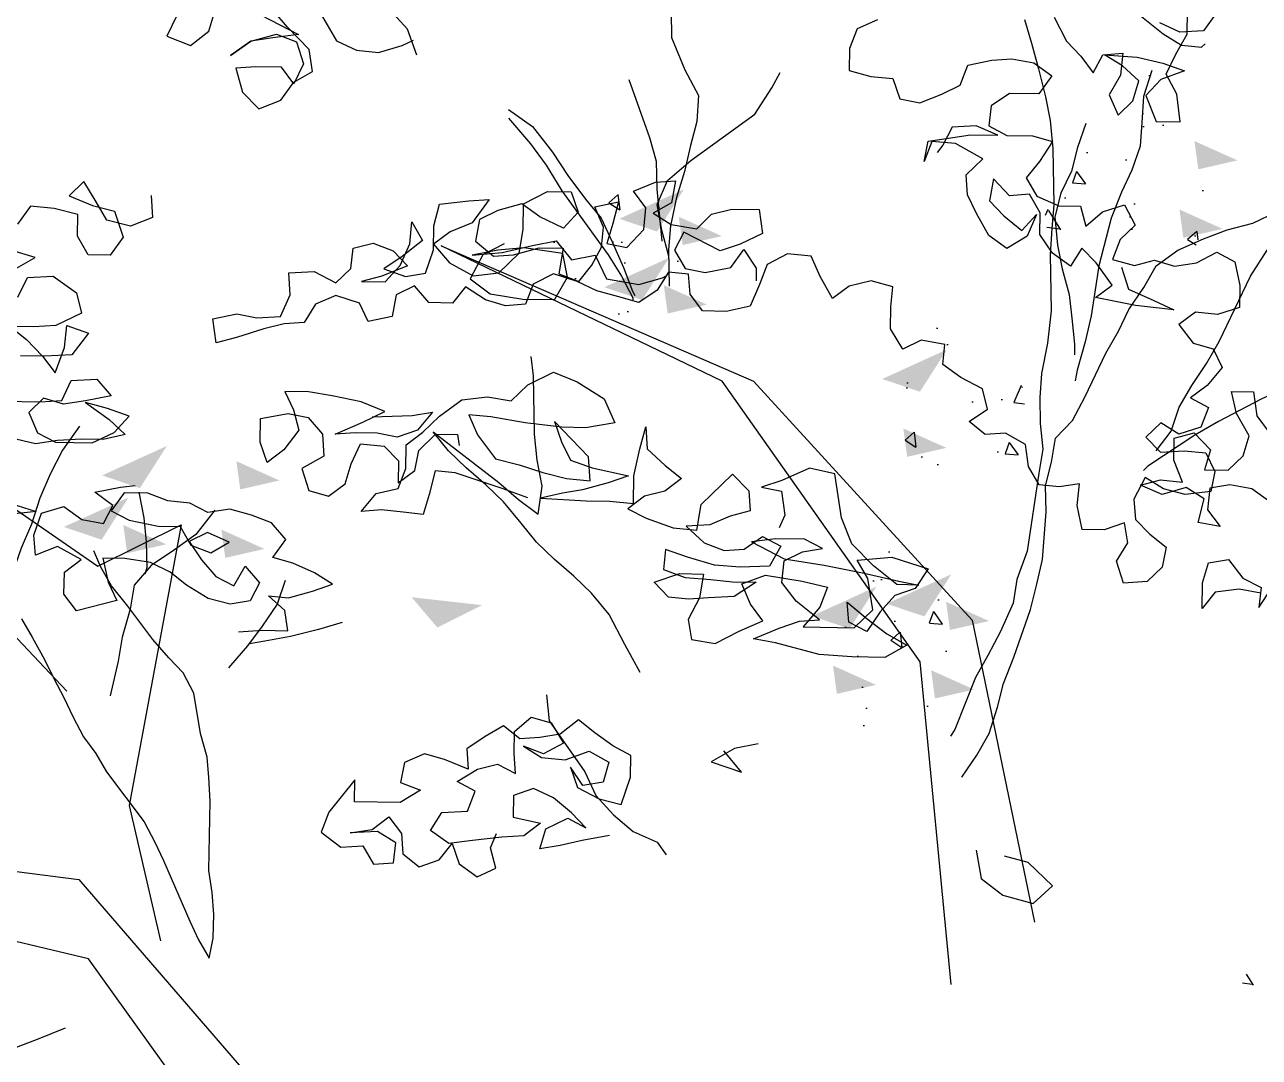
# Model space of a CAD drawing. Header units: metres. Extents: x 37 to 217, y 53 to 242.
# Drawn here: x 85.501 to 86.489, y 57.175 to 58.002 of the extents above; entities that cross this region are included whole.
import ezdxf

# ---------------------------------------------------------------- set-up
doc = ezdxf.new("R2010")
doc.units = ezdxf.units.M
doc.layers.add('DGPRO_Arboles existentes', color=7, linetype='Continuous')

# ---------------------------------------------------------------- blocks, each defined once
blk = doc.blocks.new('Senna corymbosa VISTA 250 gris')
h = blk.add_hatch()
h.set_pattern_fill('AR-CONC', color=252, scale=0.016296, angle=-104.21097)
h.set_pattern_definition([(305.78903, (1480.53075, 902.96817), (-0.038607031, -0.110795984), [0.012221841, -0.134440254]), (250.78903, (1480.53075, 902.96817), (0.124375373, -0.008172759), [0.009777473, -0.107552204]), (356.240475, (1480.52753, 902.95894), (0.085768341, -0.118968742), [0.010386967, -0.114256635]), (301.97323, (1480.56234, 902.96017), (-0.068842273, -0.161971692), [0.01833276, -0.20166038]), (352.424666, (1480.5566, 902.94667), (0.116491425, -0.186619215), [0.01558046, -0.17138505]), (246.973194, (1480.56234, 902.96017), (0.116491425, -0.186619214), [0.01466621, -0.161328306]), (276.78903, (1480.55045, 902.94637), (-0.08748143, -0.078187291), [0.012221841, -0.134440254]), (221.78903, (1480.55045, 902.94637), (0.10481892, -0.067446433), [0.009777473, -0.107552204]), (327.240475, (1480.54316, 902.93986), (0.017337491, -0.145633723), [0.010386967, -0.114256635]), (293.28903, (1480.53075, 902.96817), (0.0521011552, -0.0152383306), [0, -0.1062485405, 0, -0.1091817824, 0, -0.107959598]), (263.28903, (1480.53075, 902.96817), (0.051781553, -0.057335834), [0, -0.062249912, 0, -0.103804172, 0, -0.041146866]), (223.28903, (1480.53967, 903.0034), (-0.0249185945, -0.083426213), [0, -0.040739471, 0, -0.12710715, 0, -0.16866141]), (213.28903, (1480.54367, 903.019195), (-0.007516679, -0.096131266), [0, -0.052961312, 0, -0.084412184, 0, -0.119774045])])
edge = h.paths.add_edge_path()
edge.add_spline(control_points=[(2187.66833, 1072.17152), (2187.6617, 1072.18749), (2187.7001, 1072.23578), (2187.7423, 1072.32467), (2187.78491, 1072.2487), (2187.79956, 1072.19944), (2187.7819, 1072.11509), (2187.71887, 1072.143), (2187.67438, 1072.15695), (2187.66833, 1072.17152)], knot_values=[0, 0, 0, 0, 0.08768, 0.181827, 0.244547, 0.317629, 0.40391, 0.455698, 0.535727, 0.535727, 0.535727, 0.535727], degree=3, periodic=0)
h = blk.add_hatch()
h.set_pattern_fill('AR-CONC', color=252, scale=0.016296, angle=-104.21097)
h.set_pattern_definition([(305.78903, (1481.3432, 902.84889), (-0.038607031, -0.110795984), [0.012221841, -0.134440254]), (250.78903, (1481.3432, 902.84889), (0.124375373, -0.008172759), [0.009777473, -0.107552204]), (356.240475, (1481.33998, 902.83966), (0.085768341, -0.118968742), [0.010386967, -0.114256635]), (301.97323, (1481.3748, 902.84089), (-0.068842273, -0.161971692), [0.01833276, -0.20166038]), (352.424666, (1481.36906, 902.8274), (0.116491425, -0.186619215), [0.01558046, -0.17138505]), (246.973194, (1481.3748, 902.8409), (0.116491425, -0.186619214), [0.01466621, -0.161328306]), (276.78903, (1481.3629, 902.8271), (-0.08748143, -0.078187291), [0.012221841, -0.134440254]), (221.78903, (1481.3629, 902.8271), (0.10481892, -0.067446433), [0.009777473, -0.107552204]), (327.240475, (1481.35561, 902.82058), (0.017337491, -0.145633723), [0.010386967, -0.114256635]), (293.28903, (1481.3432, 902.848893), (0.0521011552, -0.0152383306), [0, -0.1062485405, 0, -0.1091817824, 0, -0.107959598]), (263.28903, (1481.3432, 902.848893), (0.051781553, -0.057335834), [0, -0.062249912, 0, -0.103804172, 0, -0.041146866]), (223.28903, (1481.352123, 902.88412), (-0.0249185945, -0.083426213), [0, -0.040739471, 0, -0.12710715, 0, -0.16866141]), (213.28903, (1481.35612, 902.89992), (-0.007516679, -0.096131266), [0, -0.052961312, 0, -0.084412184, 0, -0.119774045])])
edge = h.paths.add_edge_path()
edge.add_spline(control_points=[(2187.2554, 1072.1109), (2187.24877, 1072.12687), (2187.28718, 1072.17515), (2187.32938, 1072.26405), (2187.37198, 1072.18808), (2187.38663, 1072.13882), (2187.36897, 1072.05446), (2187.30594, 1072.08237), (2187.26146, 1072.09633), (2187.2554, 1072.1109)], knot_values=[0, 0, 0, 0, 0.08768, 0.181827, 0.244547, 0.317629, 0.40391, 0.455698, 0.535727, 0.535727, 0.535727, 0.535727], degree=3, periodic=0)
h = blk.add_hatch(color=252)
h.dxf.hatch_style = 1
h.paths.add_polyline_path([(2187.78666, 1072.24032), (2187.82111, 1072.22485), (2187.78975, 1072.21769)])
h = blk.add_hatch(color=252)
h.dxf.hatch_style = 1
h.paths.add_polyline_path([(2187.32613, 1072.17812), (2187.37791, 1072.20166), (2187.35638, 1072.1679)])
h = blk.add_hatch(color=252)
h.dxf.hatch_style = 1
h.paths.add_polyline_path([(2187.37373, 1072.1797), (2187.40818, 1072.16423), (2187.37682, 1072.15707)])
h = blk.add_hatch(color=252)
h.dxf.hatch_style = 1
h.paths.add_polyline_path([(2187.77467, 1072.18551), (2187.80912, 1072.17004), (2187.77776, 1072.16288)])
h = blk.add_hatch(color=252)
h.dxf.hatch_style = 1
h.paths.add_polyline_path([(2187.31414, 1072.12331), (2187.36592, 1072.14685), (2187.34439, 1072.11309)])
h = blk.add_hatch()
h.set_pattern_fill('AR-CONC', color=252, scale=0.016296, angle=-104.21097)
h.set_pattern_definition([(305.78903, (1480.81121, 902.61586), (-0.038607031, -0.110795984), [0.012221841, -0.134440254]), (250.78903, (1480.81121, 902.61586), (0.124375373, -0.008172759), [0.009777473, -0.107552204]), (356.240475, (1480.80799, 902.60663), (0.085768341, -0.118968742), [0.010386967, -0.114256635]), (301.97323, (1480.8428, 902.60786), (-0.068842273, -0.161971692), [0.01833276, -0.20166038]), (352.424666, (1480.83707, 902.59436), (0.116491425, -0.186619215), [0.01558046, -0.17138505]), (246.973194, (1480.8428, 902.60786), (0.116491425, -0.186619214), [0.01466621, -0.161328306]), (276.78903, (1480.8309, 902.59406), (-0.08748143, -0.078187291), [0.012221841, -0.134440254]), (221.78903, (1480.8309, 902.59406), (0.10481892, -0.067446433), [0.009777473, -0.107552204]), (327.240475, (1480.82361, 902.58754), (0.017337491, -0.145633723), [0.010386967, -0.114256635]), (293.28903, (1480.81121, 902.61586), (0.0521011552, -0.0152383306), [0, -0.1062485405, 0, -0.1091817824, 0, -0.107959598]), (263.28903, (1480.81121, 902.61586), (0.051781553, -0.057335834), [0, -0.062249912, 0, -0.103804172, 0, -0.041146866]), (223.28903, (1480.82013, 902.651086), (-0.0249185945, -0.083426213), [0, -0.040739471, 0, -0.12710715, 0, -0.16866141]), (213.28903, (1480.82413, 902.66688), (-0.007516679, -0.096131266), [0, -0.052961312, 0, -0.084412184, 0, -0.119774045])])
edge = h.paths.add_edge_path()
edge.add_spline(control_points=[(2187.52579, 1071.99246), (2187.51915, 1072.00843), (2187.55756, 1072.05671), (2187.59976, 1072.14561), (2187.64236, 1072.06964), (2187.65702, 1072.02038), (2187.63936, 1071.93602), (2187.57633, 1071.96393), (2187.53184, 1071.97789), (2187.52579, 1071.99246)], knot_values=[0, 0, 0, 0, 0.08768, 0.181827, 0.244547, 0.317629, 0.40391, 0.455698, 0.535727, 0.535727, 0.535727, 0.535727], degree=3, periodic=0)
h = blk.add_hatch(color=252)
h.dxf.hatch_style = 1
h.paths.add_polyline_path([(2187.36174, 1072.12489), (2187.39619, 1072.10942), (2187.36483, 1072.10226)])
h = blk.add_hatch(color=252)
h.dxf.hatch_style = 1
h.paths.add_polyline_path([(2187.53661, 1072.04984), (2187.58839, 1072.07338), (2187.56686, 1072.03962)])
h = blk.add_hatch(color=252)
h.dxf.hatch_style = 1
h.paths.add_polyline_path([(2187.55356, 1072.01016), (2187.58802, 1071.99469), (2187.55666, 1071.98752)])
h = blk.add_hatch(color=252)
h.dxf.hatch_style = 1
h.paths.add_polyline_path([(2186.91194, 1071.97263), (2186.96372, 1071.99618), (2186.94219, 1071.96242)])
h = blk.add_hatch(color=252)
h.dxf.hatch_style = 1
h.paths.add_polyline_path([(2187.01945, 1071.98405), (2187.0539, 1071.96859), (2187.02254, 1071.96142)])
h = blk.add_hatch(color=252)
h.dxf.hatch_style = 1
h.paths.add_polyline_path([(2186.8813, 1071.93137), (2186.93308, 1071.95492), (2186.91155, 1071.92116)])
h = blk.add_hatch()
h.set_pattern_fill('AR-CONC', color=252, scale=0.016296, angle=-104.21097)
h.set_pattern_definition([(305.78903, (1480.92207, 902.24247), (-0.038607031, -0.110795984), [0.012221841, -0.134440254]), (250.78903, (1480.92207, 902.24247), (0.124375373, -0.008172759), [0.009777473, -0.107552204]), (356.240475, (1480.91885, 902.23324), (0.085768341, -0.118968742), [0.010386967, -0.114256635]), (301.97323, (1480.95366, 902.23447), (-0.068842273, -0.161971692), [0.01833276, -0.20166038]), (352.424666, (1480.94792, 902.22097), (0.116491425, -0.186619215), [0.01558046, -0.17138505]), (246.973194, (1480.95366, 902.23447), (0.116491425, -0.186619214), [0.01466621, -0.161328306]), (276.78903, (1480.94176, 902.220675), (-0.08748143, -0.078187291), [0.012221841, -0.134440254]), (221.78903, (1480.94176, 902.22068), (0.10481892, -0.067446433), [0.009777473, -0.107552204]), (327.240475, (1480.93447, 902.21416), (0.017337491, -0.145633723), [0.010386967, -0.114256635]), (293.28903, (1480.922065, 902.242473), (0.0521011552, -0.0152383306), [0, -0.1062485405, 0, -0.1091817824, 0, -0.107959598]), (263.28903, (1480.922065, 902.242473), (0.051781553, -0.057335834), [0, -0.062249912, 0, -0.103804172, 0, -0.041146866]), (223.28903, (1480.930987, 902.2777), (-0.0249185945, -0.083426213), [0, -0.040739471, 0, -0.12710715, 0, -0.16866141]), (213.28903, (1480.93499, 902.2935), (-0.007516679, -0.096131266), [0, -0.052961312, 0, -0.084412184, 0, -0.119774045])])
edge = h.paths.add_edge_path()
edge.add_spline(control_points=[(2187.46944, 1071.80269), (2187.46281, 1071.81865), (2187.50122, 1071.86694), (2187.54342, 1071.95583), (2187.58602, 1071.87986), (2187.60067, 1071.83061), (2187.58301, 1071.74625), (2187.51999, 1071.77416), (2187.4755, 1071.78812), (2187.46944, 1071.80269)], knot_values=[0, 0, 0, 0, 0.08768, 0.181827, 0.244547, 0.317629, 0.40391, 0.455698, 0.535727, 0.535727, 0.535727, 0.535727], degree=3, periodic=0)
h = blk.add_hatch(color=252)
h.dxf.hatch_style = 1
h.paths.add_polyline_path([(2186.9289, 1071.93295), (2186.96335, 1071.91748), (2186.93199, 1071.91032)])
h = blk.add_hatch(color=252)
h.dxf.hatch_style = 1
h.paths.add_polyline_path([(2187.00746, 1071.92924), (2187.04191, 1071.91377), (2187.01055, 1071.90661)])
h = blk.add_hatch(color=252)
h.dxf.hatch_style = 1
h.paths.add_polyline_path([(2187.54018, 1071.86991), (2187.59196, 1071.89345), (2187.57042, 1071.85969)])
h = blk.add_hatch(color=252)
h.dxf.hatch_style = 1
h.paths.add_polyline_path([(2187.48027, 1071.86006), (2187.53205, 1071.88361), (2187.51051, 1071.84985)])
h = blk.add_hatch(color=252)
h.dxf.hatch_style = 1
h.paths.add_polyline_path([(2187.1597, 1071.87512), (2187.21622, 1071.86874), (2187.18041, 1071.85083)])
h = blk.add_hatch(color=252)
h.dxf.hatch_style = 1
h.paths.add_polyline_path([(2187.58777, 1071.87149), (2187.62223, 1071.85602), (2187.59086, 1071.84886)])
h = blk.add_hatch(color=252)
h.dxf.hatch_style = 1
h.paths.add_polyline_path([(2187.49722, 1071.82038), (2187.53167, 1071.80492), (2187.50031, 1071.79775)])
h = blk.add_hatch(color=252)
h.dxf.hatch_style = 1
h.paths.add_polyline_path([(2187.57578, 1071.81667), (2187.61023, 1071.80121), (2187.57887, 1071.79404)])
h = blk.add_hatch()
h.set_pattern_fill('AR-CONC', color=252, scale=0.016296, angle=-104.21097)
h.set_pattern_definition([(305.78903, (1480.22419, 901.74028), (-0.038607031, -0.110795984), [0.012221841, -0.134440254]), (250.78903, (1480.22419, 901.74028), (0.124375373, -0.008172759), [0.009777473, -0.107552204]), (356.240475, (1480.22097, 901.73105), (0.085768341, -0.118968742), [0.010386967, -0.114256635]), (301.97323, (1480.25578, 901.73228), (-0.068842273, -0.161971692), [0.01833276, -0.20166038]), (352.424666, (1480.25005, 901.71878), (0.116491425, -0.186619215), [0.01558046, -0.17138505]), (246.973194, (1480.25578, 901.73228), (0.116491425, -0.186619214), [0.01466621, -0.161328306]), (276.78903, (1480.24388, 901.71848), (-0.08748143, -0.078187291), [0.012221841, -0.134440254]), (221.78903, (1480.24388, 901.71848), (0.10481892, -0.067446433), [0.009777473, -0.107552204]), (327.240475, (1480.23659, 901.71197), (0.017337491, -0.145633723), [0.010386967, -0.114256635]), (293.28903, (1480.22419, 901.74028), (0.0521011552, -0.0152383306), [0, -0.1062485405, 0, -0.1091817824, 0, -0.107959598]), (263.28903, (1480.22419, 901.74028), (0.051781553, -0.057335834), [0, -0.062249912, 0, -0.103804172, 0, -0.041146866]), (223.28903, (1480.23311, 901.775506), (-0.0249185945, -0.083426213), [0, -0.040739471, 0, -0.12710715, 0, -0.16866141]), (213.28903, (1480.23711, 901.7913), (-0.007516679, -0.096131266), [0, -0.052961312, 0, -0.084412184, 0, -0.119774045])])
edge = h.paths.add_edge_path()
edge.add_spline(control_points=[(2187.82414, 1071.54745), (2187.8175, 1071.56341), (2187.85591, 1071.6117), (2187.89811, 1071.70059), (2187.94072, 1071.62462), (2187.95537, 1071.57537), (2187.93771, 1071.49101), (2187.87468, 1071.51892), (2187.83019, 1071.53288), (2187.82414, 1071.54745)], knot_values=[0, 0, 0, 0, 0.08768, 0.181827, 0.244547, 0.317629, 0.40391, 0.455698, 0.535727, 0.535727, 0.535727, 0.535727], degree=3, periodic=0)
at = {"color": 252, "lineweight": -2}
for points in [[(2187.67419, 1072.3394), (2187.6841, 1072.32022), (2187.69559, 1072.30832), (2187.7056, 1072.29498), (2187.71316, 1072.30948), (2187.72927, 1072.31066), (2187.7275, 1072.29314), (2187.71846, 1072.27721), (2187.72549, 1072.26101), (2187.73739, 1072.2725), (2187.74205, 1072.28851), (2187.72909, 1072.30043), (2187.71462, 1072.30945), (2187.74091, 1072.30754), (2187.76131, 1072.3028), (2187.77875, 1072.29665), (2187.75962, 1072.28967), (2187.7477, 1072.27671), (2187.75611, 1072.25609), (2187.77512, 1072.25576), (2187.77257, 1072.27774), (2187.76408, 1072.29398), (2187.77167, 1072.30993), (2187.78072, 1072.32586), (2187.78104, 1072.34487)], [(2187.80441, 1072.343), (2187.79392, 1072.32856), (2187.77489, 1072.32742), (2187.75894, 1072.33501)], [(2187.74296, 1072.34114), (2187.76171, 1072.32619), (2187.77618, 1072.31717), (2187.79223, 1072.31543), (2187.79521, 1072.3183)], [(2186.9714, 1072.34039), (2186.96382, 1072.32444), (2186.98269, 1072.3168), (2186.99752, 1072.32825), (2187.00218, 1072.34425)], [(2187.03144, 1072.34521), (2187.06913, 1072.32555), (2187.04861, 1072.32298), (2187.03102, 1072.32036), (2187.01473, 1072.30894), (2187.03102, 1072.32036), (2187.05158, 1072.32585), (2187.06757, 1072.31973), (2187.07311, 1072.30208), (2187.06552, 1072.28613), (2187.05552, 1072.29946), (2187.03505, 1072.29981), (2187.01894, 1072.29863), (2187.02446, 1072.27952), (2187.03739, 1072.26614), (2187.05506, 1072.27314), (2187.06555, 1072.28759), (2187.08032, 1072.29611), (2187.0777, 1072.3137), (2187.06046, 1072.33155), (2187.04899, 1072.34491)], [(2187.08839, 1072.33984), (2187.09975, 1072.32063), (2187.11571, 1072.31305), (2187.13323, 1072.31128), (2187.15233, 1072.3168), (2187.16118, 1072.32104)], [(2187.53279, 1072.33733), (2187.51659, 1072.3303), (2187.51046, 1072.31431), (2187.51016, 1072.29677), (2187.52763, 1072.29208), (2187.54514, 1072.29032), (2187.55071, 1072.27414), (2187.56675, 1072.27093), (2187.58442, 1072.27794), (2187.59916, 1072.285), (2187.60529, 1072.30098), (2187.62437, 1072.30504), (2187.64048, 1072.30622), (2187.65797, 1072.303), (2187.67241, 1072.29251), (2187.66193, 1072.27807), (2187.63853, 1072.27847), (2187.62374, 1072.26849), (2187.622, 1072.25243), (2187.63649, 1072.24487), (2187.65696, 1072.24452), (2187.67297, 1072.23985), (2187.66246, 1072.22395), (2187.65199, 1072.21097), (2187.66051, 1072.1962), (2187.67793, 1072.18858), (2187.69548, 1072.18828), (2187.69958, 1072.17213), (2187.71294, 1072.18359), (2187.73059, 1072.18914), (2187.73908, 1072.17291), (2187.72719, 1072.16141), (2187.72106, 1072.14543), (2187.73853, 1072.14074), (2187.75469, 1072.14485), (2187.77069, 1072.14019), (2187.78829, 1072.14281), (2187.80452, 1072.1513), (2187.81901, 1072.14374), (2187.82307, 1072.12466), (2187.82277, 1072.10712), (2187.80512, 1072.10157), (2187.78761, 1072.10334), (2187.77427, 1072.09333), (2187.78572, 1072.07851), (2187.80172, 1072.07385), (2187.80878, 1072.0591), (2187.79683, 1072.04468), (2187.7835, 1072.03467), (2187.79799, 1072.02711), (2187.79187, 1072.01113), (2187.77422, 1072.00559), (2187.75975, 1072.01461), (2187.74786, 1072.00312), (2187.75935, 1071.99122), (2187.77838, 1071.99235), (2187.7959, 1071.99059), (2187.80296, 1071.97584), (2187.79976, 1071.95981), (2187.77924, 1071.95724), (2187.76177, 1071.96193), (2187.7473, 1071.97095), (2187.73823, 1071.95356), (2187.73941, 1071.93745), (2187.75091, 1071.92556), (2187.76389, 1071.91509), (2187.76069, 1071.89906), (2187.74879, 1071.88757), (2187.72976, 1071.88643), (2187.72421, 1071.90408), (2187.73324, 1071.91855), (2187.73059, 1071.93468), (2187.71441, 1071.92911), (2187.69686, 1071.92941), (2187.6928, 1071.94849), (2187.69457, 1071.96601), (2187.67844, 1071.96336), (2187.66238, 1071.9651), (2187.65386, 1071.97987), (2187.65124, 1071.99747), (2187.63531, 1072.00652), (2187.6192, 1072.00533), (2187.60622, 1072.01579), (2187.62102, 1072.02578), (2187.61691, 1072.04193), (2187.59952, 1072.05101), (2187.58507, 1072.06149), (2187.58681, 1072.07755), (2187.56786, 1072.0808), (2187.55311, 1072.07374), (2187.54315, 1072.09), (2187.54346, 1072.10755), (2187.5452, 1072.1236), (2187.52773, 1072.12829), (2187.51011, 1072.12421), (2187.49677, 1072.1142), (2187.48684, 1072.13192), (2187.47981, 1072.14813), (2187.46083, 1072.14992), (2187.4446, 1072.14142), (2187.43847, 1072.12544), (2187.43086, 1072.10802), (2187.41178, 1072.10397), (2187.39277, 1072.10429), (2187.38276, 1072.11763), (2187.38158, 1072.13373), (2187.36552, 1072.13547), (2187.3565, 1072.12101), (2187.3417, 1072.11102), (2187.3257, 1072.11569), (2187.30823, 1072.12038), (2187.29227, 1072.12796), (2187.27337, 1072.13414), (2187.25714, 1072.12564), (2187.25101, 1072.10966), (2187.2349, 1072.10848), (2187.2189, 1072.11314), (2187.20299, 1072.12365), (2187.19253, 1072.11067), (2187.17353, 1072.111), (2187.16206, 1072.12436), (2187.14731, 1072.1173), (2187.14408, 1072.09981), (2187.125, 1072.09575), (2187.11795, 1072.11049), (2187.09904, 1072.11667), (2187.08283, 1072.10964), (2187.07381, 1072.09517), (2187.0577, 1072.09398), (2187.04154, 1072.08987), (2187.01949, 1072.08294), (2187.00333, 1072.07883), (2187.00073, 1072.09789), (2187.01982, 1072.10195), (2187.03585, 1072.09875), (2187.05488, 1072.09988), (2187.06249, 1072.1173), (2187.06133, 1072.13487), (2187.08182, 1072.13598), (2187.09922, 1072.1269), (2187.11111, 1072.1384), (2187.11285, 1072.15445), (2187.12901, 1072.15856), (2187.14499, 1072.15244), (2187.15649, 1072.14054), (2187.13587, 1072.13212), (2187.11971, 1072.12801), (2187.13872, 1072.12768), (2187.15064, 1072.14064), (2187.15825, 1072.15806), (2187.16001, 1072.17558), (2187.16853, 1072.16081), (2187.15223, 1072.14793), (2187.13743, 1072.13794), (2187.15487, 1072.13179), (2187.171, 1072.13444), (2187.17718, 1072.15334), (2187.17751, 1072.17235), (2187.1822, 1072.18982), (2187.20564, 1072.19234), (2187.22175, 1072.19352), (2187.20826, 1072.17475), (2187.19059, 1072.16774), (2187.17726, 1072.15773), (2187.19016, 1072.14288), (2187.20899, 1072.13232), (2187.22951, 1072.13489), (2187.24587, 1072.1507), (2187.24912, 1072.16965), (2187.24947, 1072.19012), (2187.26865, 1072.20003), (2187.28766, 1072.1997), (2187.29323, 1072.18352), (2187.28131, 1072.17056), (2187.26245, 1072.17966), (2187.24801, 1072.19015), (2187.2289, 1072.18463), (2187.21416, 1072.17757), (2187.21093, 1072.16008), (2187.22535, 1072.14813), (2187.24146, 1072.14931), (2187.26203, 1072.15481), (2187.28103, 1072.15448), (2187.27775, 1072.13406), (2187.29374, 1072.12794), (2187.3042, 1072.14092), (2187.31176, 1072.15541), (2187.3135, 1072.17147), (2187.30646, 1072.18768), (2187.32555, 1072.19173), (2187.32086, 1072.17427), (2187.31619, 1072.15826), (2187.33223, 1072.15506), (2187.34564, 1072.16945), (2187.3474, 1072.18697), (2187.33739, 1072.2003), (2187.35506, 1072.20731), (2187.37117, 1072.2085), (2187.36794, 1072.191), (2187.35317, 1072.18248), (2187.36764, 1072.17346), (2187.38806, 1072.17018), (2187.39996, 1072.18168), (2187.41611, 1072.18579), (2187.43804, 1072.18541), (2187.44064, 1072.16635), (2187.42294, 1072.15788), (2187.40676, 1072.15231), (2187.37777, 1072.16744), (2187.37021, 1072.15294), (2187.37873, 1072.13817), (2187.39476, 1072.13497), (2187.41531, 1072.139), (2187.42579, 1072.15345), (2187.43577, 1072.13865), (2187.4356, 1072.12842)], [(2187.72827, 1072.13946), (2187.73382, 1072.12181), (2187.75413, 1072.11269), (2187.77009, 1072.1051), (2187.73944, 1072.10855), (2187.70737, 1072.11496), (2187.72071, 1072.12496), (2187.70785, 1072.14273), (2187.69636, 1072.15463), (2187.68733, 1072.14016), (2187.67289, 1072.15065), (2187.66291, 1072.16545), (2187.66321, 1072.18299), (2187.65469, 1072.19776), (2187.63858, 1072.19658), (2187.62565, 1072.20996), (2187.62243, 1072.19247), (2187.63392, 1072.18057), (2187.64834, 1072.16862), (2187.66026, 1072.18158), (2187.65265, 1072.16416), (2187.63639, 1072.1542), (2187.62195, 1072.16469), (2187.61202, 1072.18241), (2187.60496, 1072.19715), (2187.60377, 1072.21326), (2187.61716, 1072.22619), (2187.59543, 1072.23827), (2187.57645, 1072.24006), (2187.57033, 1072.22408), (2187.57353, 1072.24011), (2187.58966, 1072.24275), (2187.60725, 1072.24537), (2187.62918, 1072.245), (2187.61177, 1072.25261), (2187.59273, 1072.25147), (2187.58517, 1072.23698), (2187.58069, 1072.23121)], [(2186.95125, 1072.19672), (2186.95241, 1072.17916), (2186.93474, 1072.17215), (2186.91581, 1072.17686), (2186.90729, 1072.19163), (2186.89734, 1072.20789), (2186.88544, 1072.1964), (2186.90432, 1072.18876), (2186.92179, 1072.18407), (2186.92875, 1072.16348), (2186.91826, 1072.14903), (2186.90072, 1072.14934), (2186.8922, 1072.16411), (2186.8925, 1072.18165), (2186.87357, 1072.18636), (2186.85459, 1072.18815), (2186.8441, 1072.17371)], [(2186.8435, 1072.13862), (2186.85827, 1072.14714), (2186.84226, 1072.15181)], [(2186.84456, 1072.11521), (2186.85214, 1072.13116), (2186.87264, 1072.13227), (2186.89141, 1072.11879), (2186.89552, 1072.10263), (2186.87488, 1072.09275), (2186.85731, 1072.09159), (2186.8383, 1072.09192), (2186.85129, 1072.08145), (2186.86422, 1072.06807), (2186.87422, 1072.05474), (2186.88189, 1072.07508), (2186.88365, 1072.0926), (2186.90109, 1072.08645), (2186.88763, 1072.06913), (2186.86568, 1072.06805), (2186.84667, 1072.06837)], [(2186.83289, 1072.03205), (2186.86212, 1072.03155), (2186.87969, 1072.03271), (2186.88728, 1072.04866), (2186.90777, 1072.04977), (2186.91924, 1072.03641), (2186.8987, 1072.03238), (2186.88111, 1072.02976), (2186.8651, 1072.03442), (2186.8532, 1072.02293), (2186.86023, 1072.00672), (2186.87473, 1071.99916), (2186.90397, 1071.99865), (2186.92166, 1072.00712), (2186.93359, 1072.02008), (2186.91614, 1072.02623), (2186.89867, 1072.03092), (2186.91745, 1072.01743), (2186.93041, 1072.00551), (2186.91279, 1072.00142), (2186.89525, 1072.00173), (2186.87622, 1072.00059), (2186.85862, 1071.99797), (2186.83823, 1072.00271)], [(2186.83878, 1071.95005), (2186.85915, 1071.94385), (2186.83717, 1071.94131)], [(2187.25272, 1071.95462), (2187.23238, 1071.96228), (2187.19457, 1071.97463), (2187.17852, 1071.97637), (2187.1738, 1071.95744), (2187.16914, 1071.94143), (2187.15308, 1071.94317), (2187.13556, 1071.94494), (2187.11946, 1071.94375), (2187.13141, 1071.95817), (2187.14903, 1071.96225), (2187.15515, 1071.97824), (2187.15548, 1071.99724), (2187.16881, 1072.00725), (2187.1822, 1072.02018), (2187.19997, 1072.03303), (2187.22049, 1072.03561), (2187.23944, 1072.03235), (2187.25283, 1072.04528), (2187.27347, 1072.05517), (2187.29235, 1072.04753), (2187.31405, 1072.03399), (2187.3225, 1072.01484), (2187.29903, 1072.01085), (2187.28002, 1072.01118), (2187.25083, 1072.01461), (2187.22313, 1072.01947), (2187.20561, 1072.02124), (2187.21265, 1072.00503), (2187.22694, 1071.98577), (2187.24587, 1071.98106), (2187.26477, 1071.97488), (2187.2837, 1071.97017), (2187.30268, 1071.96838), (2187.30155, 1071.98741), (2187.27425, 1072.01567), (2187.27982, 1071.99948), (2187.28688, 1071.98474), (2187.30432, 1071.97859), (2187.33346, 1071.97224), (2187.31728, 1071.96667), (2187.29671, 1071.96117), (2187.28058, 1071.95852), (2187.26296, 1071.95444), (2187.29948, 1071.95235), (2187.31849, 1071.95202), (2187.33747, 1071.95023), (2187.33785, 1071.97216), (2187.34261, 1071.99401), (2187.3473, 1072.01148), (2187.34846, 1071.99391), (2187.36285, 1071.9805), (2187.37583, 1071.97004), (2187.3625, 1071.96004), (2187.34634, 1071.95593), (2187.33301, 1071.94592), (2187.3475, 1071.93836), (2187.3693, 1071.93067), (2187.38829, 1071.92888), (2187.39156, 1071.9493), (2187.41684, 1071.97372), (2187.42978, 1071.96034), (2187.43096, 1071.94423), (2187.4148, 1071.94012), (2187.39859, 1071.93309), (2187.37956, 1071.93196), (2187.39396, 1071.91855), (2187.40994, 1071.91242), (2187.42604, 1071.91361), (2187.44084, 1071.92359), (2187.45533, 1071.91603), (2187.44629, 1071.9001), (2187.42287, 1071.89904), (2187.40243, 1071.90085), (2187.3806, 1071.90708), (2187.36315, 1071.91323), (2187.36142, 1071.89717), (2187.37886, 1071.89102), (2187.3993, 1071.88921), (2187.41682, 1071.88744), (2187.43582, 1071.88711), (2187.41808, 1071.87572), (2187.39759, 1071.87461), (2187.38148, 1071.87343), (2187.36542, 1071.87517), (2187.35393, 1071.88706), (2187.37452, 1071.89402), (2187.39353, 1071.89369), (2187.39028, 1071.87474), (2187.3812, 1071.85735), (2187.38385, 1071.84121), (2187.4028, 1071.83796), (2187.42199, 1071.84787), (2187.44114, 1071.85631), (2187.43114, 1071.86965), (2187.4241, 1071.88585), (2187.44324, 1071.89284), (2187.4724, 1071.88795), (2187.49279, 1071.88321), (2187.48667, 1071.86723), (2187.47323, 1071.85137), (2187.51417, 1071.85067), (2187.52904, 1071.86503), (2187.52508, 1071.88996), (2187.51656, 1071.90473), (2187.54439, 1071.90718), (2187.57348, 1071.8979), (2187.56297, 1071.882), (2187.54678, 1071.87643), (2187.53486, 1071.86347), (2187.52435, 1071.84757), (2187.50986, 1071.85513), (2187.50867, 1071.87123), (2187.52453, 1071.8578), (2187.54041, 1071.84583), (2187.55634, 1071.83678), (2187.53862, 1071.82685), (2187.5123, 1071.8273), (2187.48601, 1071.82922), (2187.45107, 1071.83859), (2187.43358, 1071.84182), (2187.4542, 1071.85024), (2187.47038, 1071.85581), (2187.48649, 1071.85699), (2187.46774, 1071.87194), (2187.45629, 1071.88676), (2187.45806, 1071.90428), (2187.4728, 1071.91134), (2187.48893, 1071.91398), (2187.47444, 1071.92155), (2187.45105, 1071.92195), (2187.43199, 1071.91935), (2187.45808, 1071.90574), (2187.49017, 1071.9008), (2187.52223, 1071.8944), (2187.54991, 1071.88807), (2187.56594, 1071.88487), (2187.5484, 1071.88517), (2187.52964, 1071.90012), (2187.5124, 1071.91797), (2187.50398, 1071.93859), (2187.49874, 1071.97377), (2187.47835, 1071.97851), (2187.45624, 1071.96866), (2187.44006, 1071.96309), (2187.45609, 1071.95989), (2187.45869, 1071.94083), (2187.45412, 1071.93067)], [(2187.83988, 1071.87845), (2187.82239, 1071.88168), (2187.80333, 1071.87908), (2187.79287, 1071.8661), (2187.79322, 1071.88657), (2187.79789, 1071.90257), (2187.81402, 1071.90522), (2187.82546, 1071.8904), (2187.83995, 1071.88284), (2187.83822, 1071.86678), (2187.84873, 1071.88269)], [(2187.84699, 1071.95145), (2187.83254, 1071.96193), (2187.81505, 1071.96516), (2187.79892, 1071.96251), (2187.79715, 1071.945), (2187.80716, 1071.93166), (2187.78967, 1071.93489), (2187.79438, 1071.95382), (2187.77991, 1071.96284), (2187.76081, 1071.95732), (2187.74339, 1071.96493), (2187.75955, 1071.96904), (2187.77706, 1071.96728), (2187.77006, 1071.98495), (2187.77036, 1072.00249), (2187.78652, 1072.0066), (2187.79945, 1071.99322), (2187.79478, 1071.97721), (2187.81379, 1071.97688), (2187.82569, 1071.98838), (2187.83035, 1072.00438), (2187.82042, 1072.0221), (2187.81634, 1072.03972), (2187.83388, 1072.03942), (2187.83648, 1072.02036), (2187.84648, 1072.00703)], [(2187.12808, 1072.01965), (2187.16027, 1072.02056), (2187.1764, 1072.0232), (2187.16445, 1072.00879), (2187.14827, 1072.00321), (2187.13224, 1072.00642), (2187.11469, 1072.00672), (2187.09859, 1072.00553), (2187.12069, 1072.01539), (2187.13839, 1072.02386), (2187.11951, 1072.0315), (2187.09619, 1072.03629), (2187.07724, 1072.03954), (2187.05823, 1072.03986), (2187.06529, 1072.02512), (2187.0694, 1072.00896), (2187.05742, 1071.99308), (2187.04409, 1071.98307), (2187.03852, 1071.99926), (2187.03885, 1072.01826), (2187.06085, 1072.02227), (2187.07688, 1072.01907), (2187.08835, 1072.00571), (2187.08951, 1071.98814), (2187.07179, 1071.97821), (2187.07734, 1071.96057), (2187.09334, 1071.9559), (2187.10668, 1071.96591), (2187.11134, 1071.98192), (2187.11893, 1071.99787), (2187.13791, 1071.99608), (2187.1494, 1071.98418), (2187.1491, 1071.96664), (2187.16243, 1071.97665), (2187.16564, 1071.99268), (2187.17902, 1072.00561), (2187.19656, 1072.00531), (2187.19788, 1071.99651)], [(2186.84743, 1071.85777), (2186.85595, 1071.843), (2186.86588, 1071.82528), (2186.87294, 1071.81054), (2186.88143, 1071.7943), (2186.88849, 1071.77956), (2186.89699, 1071.76332), (2186.90699, 1071.74999), (2186.91551, 1071.73522), (2186.94553, 1071.69522), (2186.95403, 1071.67898), (2186.96109, 1071.66424), (2186.98218, 1071.61561), (2186.98924, 1071.60087), (2186.99776, 1071.5861), (2187.00096, 1071.60213), (2187.00129, 1071.62113), (2187.00013, 1071.6387), (2186.99751, 1071.6563), (2186.99847, 1071.71185), (2186.99733, 1071.73088), (2186.99615, 1071.74699), (2186.99063, 1071.7661), (2186.98533, 1071.79836), (2186.97684, 1071.81459), (2186.96535, 1071.82649), (2186.95244, 1071.84134), (2186.93243, 1071.86801), (2186.91955, 1071.88432), (2186.91103, 1071.89909), (2186.9054, 1071.91234)], [(2187.02128, 1071.84746), (2187.04031, 1071.8486), (2187.06078, 1071.84825), (2187.05813, 1071.86438), (2187.04517, 1071.8763), (2187.06123, 1071.87456), (2187.08034, 1071.88008), (2187.09652, 1071.88565), (2187.08205, 1071.89468), (2187.06463, 1071.90229), (2187.04863, 1071.90695), (2187.05911, 1071.92139), (2187.04764, 1071.93475), (2187.03166, 1071.94088), (2187.0142, 1071.94557), (2186.9966, 1071.94295), (2186.98211, 1071.95051), (2186.96459, 1071.95227), (2186.94861, 1071.9584), (2186.9296, 1071.95872), (2186.91912, 1071.94428), (2186.93361, 1071.93672), (2186.95693, 1071.93193), (2186.97447, 1071.93163), (2186.98299, 1071.91686), (2186.99897, 1071.91073), (2187.01374, 1071.91925), (2186.99632, 1071.92686), (2186.98158, 1071.91981), (2186.99156, 1071.90501), (2187.00303, 1071.89165), (2187.01752, 1071.88409), (2187.02657, 1071.90002), (2187.03804, 1071.88666), (2187.03048, 1071.87217), (2187.01435, 1071.86952), (2186.99688, 1071.87421), (2186.97951, 1071.88474), (2186.96653, 1071.8952), (2186.95057, 1071.90279), (2186.93016, 1071.90607), (2186.91261, 1071.90637), (2186.91667, 1071.88729), (2186.92373, 1071.87254), (2186.89142, 1071.86433), (2186.88141, 1071.87766), (2186.88171, 1071.8952), (2186.89504, 1071.90521), (2186.87622, 1071.91577), (2186.85855, 1071.90877), (2186.85736, 1071.92487), (2186.86351, 1071.94232), (2186.88116, 1071.94786), (2186.8956, 1071.93737), (2186.91309, 1071.93415), (2186.92065, 1071.94864), (2186.90621, 1071.95913), (2186.92675, 1071.96316), (2186.93848, 1071.96442)], [(2187.31826, 1071.6844), (2187.29626, 1071.6804), (2187.27864, 1071.67631), (2187.26251, 1071.67367), (2187.26717, 1071.68967), (2187.28486, 1071.69814), (2187.29936, 1071.69058), (2187.28786, 1071.70248), (2187.27345, 1071.71442), (2187.25749, 1071.72201), (2187.24131, 1071.71644), (2187.241, 1071.6989), (2187.26286, 1071.69413), (2187.24952, 1071.68413), (2187.23196, 1071.68297), (2187.20851, 1071.68045), (2187.18946, 1071.67785), (2187.17501, 1071.68834), (2187.18404, 1071.7028), (2187.20453, 1071.70391), (2187.21066, 1071.71989), (2187.19616, 1071.72746), (2187.21242, 1071.73741), (2187.22858, 1071.74152), (2187.24307, 1071.73396), (2187.24189, 1071.75007), (2187.24219, 1071.76761), (2187.25555, 1071.77908), (2187.27155, 1071.77442), (2187.28151, 1071.75816), (2187.26528, 1071.74966), (2187.2493, 1071.75579), (2187.26377, 1071.74676), (2187.28275, 1071.74497), (2187.30188, 1071.75196), (2187.31781, 1071.74291), (2187.31315, 1071.7269), (2187.29701, 1071.72425), (2187.28703, 1071.73905), (2187.2926, 1071.72287), (2187.30999, 1071.71379), (2187.32746, 1071.70911), (2187.33515, 1071.73091), (2187.33545, 1071.74845), (2187.32096, 1071.75602), (2187.30652, 1071.7665), (2187.29353, 1071.77696), (2187.27871, 1071.76552), (2187.26258, 1071.76287), (2187.24647, 1071.76169), (2187.23349, 1071.77215), (2187.21872, 1071.76363), (2187.20393, 1071.75365), (2187.20511, 1071.73754), (2187.18623, 1071.74518), (2187.17022, 1071.74984), (2187.15402, 1071.74281), (2187.15082, 1071.72678), (2187.1668, 1071.72065), (2187.15054, 1071.71069), (2187.11399, 1071.71132), (2187.11429, 1071.72887), (2187.09337, 1071.7029), (2187.08724, 1071.68692), (2187.10312, 1071.67495), (2187.12069, 1071.67611), (2187.12921, 1071.66134), (2187.14532, 1071.66252), (2187.14706, 1071.67858), (2187.13259, 1071.6876), (2187.11064, 1071.68652), (2187.12823, 1071.68914), (2187.14156, 1071.69915), (2187.15157, 1071.68581), (2187.15276, 1071.66971), (2187.16574, 1071.65925), (2187.18192, 1071.66482), (2187.19238, 1071.6778), (2187.19795, 1071.66162), (2187.2124, 1071.65113), (2187.22714, 1071.65819), (2187.22303, 1071.67435), (2187.22762, 1071.68597)]]:
    blk.add_lwpolyline(points, dxfattribs=at)
at = {"color": 252}
for points in [[(2187.16388, 1072.30921), (2187.1566, 1072.32985), (2187.14249, 1072.34519), (2187.12498, 1072.357), (2187.1092, 1072.36884), (2187.09339, 1072.38241), (2187.08444, 1072.39957), (2187.08062, 1072.42027), (2187.05927, 1072.45451), (2187.04689, 1072.46988), (2187.02753, 1072.48858)], [(2187.65062, 1072.33771), (2187.65614, 1072.31876), (2187.66169, 1072.29809), (2187.66727, 1072.27569), (2187.67106, 1072.25672), (2187.67317, 1072.23426), (2187.67395, 1072.18927), (2187.67255, 1072.17021), (2187.67118, 1072.14942), (2187.67195, 1072.10444), (2187.66894, 1072.07842), (2187.66417, 1072.05411), (2187.66276, 1072.03505), (2187.66312, 1072.01429), (2187.66521, 1071.99356), (2187.66208, 1071.97447), (2187.65277, 1071.912), (2187.64451, 1071.88936), (2187.64137, 1071.87027), (2187.63138, 1071.8476), (2187.62133, 1071.82839), (2187.61125, 1071.81091), (2187.59466, 1071.76909), (2187.59129, 1071.76384)], [(2187.3675, 1072.34387), (2187.36786, 1072.32311), (2187.37869, 1072.29734), (2187.38943, 1072.27675), (2187.38805, 1072.25596), (2187.38319, 1072.23684), (2187.37836, 1072.21599), (2187.3718, 1072.19511), (2187.36699, 1072.17253), (2187.36559, 1072.15347), (2187.3661, 1072.12405)], [(2186.88362, 1071.79989), (2186.74188, 1071.94982), (2186.60847, 1072.08308), (2186.48341, 1072.16637), (2186.29165, 1072.24134), (2186.05819, 1072.24134), (2185.99149, 1072.28298), (2186.25829, 1072.26632), (2186.50843, 1072.21635), (2186.66684, 1072.08308), (2186.74188, 1072.32463), (2186.70019, 1072.08308), (2186.80025, 1071.97481), (2186.90863, 1071.89984), (2186.97534, 1071.93316), (2186.93365, 1071.70827), (2186.95866, 1071.59999)], [(2187.33382, 1072.28964), (2187.3502, 1072.2432), (2187.35572, 1072.22425), (2187.3561, 1072.20176), (2187.35822, 1072.1793), (2187.36028, 1072.1603)], [(2187.36568, 1072.14828), (2187.36013, 1072.16895), (2187.35631, 1072.18965), (2187.36464, 1072.20883), (2187.3834, 1072.22473), (2187.43468, 1072.26196), (2187.44816, 1072.28296), (2187.45487, 1072.29519)], [(2187.75252, 1072.29686), (2187.74595, 1072.27598), (2187.74458, 1072.25519), (2187.74318, 1072.23612), (2187.73659, 1072.21697), (2187.72824, 1072.19952), (2187.71994, 1072.17861), (2187.71022, 1072.14037), (2187.70709, 1072.12128), (2187.70398, 1072.10046), (2187.69915, 1072.07961), (2187.69262, 1072.05699), (2187.69104, 1072.04831)], [(2187.75604, 1071.99232), (2187.76788, 1072.0081), (2187.77447, 1072.02725), (2187.78455, 1072.04473), (2187.79637, 1072.06224), (2187.80645, 1072.07973), (2187.83151, 1072.13208), (2187.84499, 1072.15308), (2187.85507, 1072.17056), (2187.87393, 1072.18127), (2187.89281, 1072.19025), (2187.90996, 1072.19919), (2187.92708, 1072.20987), (2187.94242, 1072.22398), (2187.95602, 1072.23806), (2187.97135, 1072.25217), (2187.99011, 1072.26807), (2188.00542, 1072.28391), (2188.01216, 1072.29441)], [(2187.60051, 1071.73111), (2187.61232, 1071.74862), (2187.6224, 1071.7661), (2187.62896, 1071.78698), (2187.63383, 1071.8061), (2187.64212, 1071.82702), (2187.65531, 1071.86532), (2187.66017, 1071.88444), (2187.665, 1071.90529), (2187.6678, 1071.94341), (2187.66745, 1071.96417), (2187.67231, 1071.9833), (2187.67544, 1072.00239), (2187.68904, 1072.01647), (2187.6991, 1072.03568), (2187.7158, 1072.07058), (2187.72588, 1072.08806), (2187.73424, 1072.10551), (2187.74605, 1072.12302), (2187.75613, 1072.1405), (2187.77322, 1072.15291), (2187.79384, 1072.16192), (2187.81275, 1072.16917), (2187.83342, 1072.17471), (2187.8523, 1072.18369)], [(2187.23732, 1072.26548), (2187.25659, 1072.25197), (2187.27252, 1072.23147), (2187.28496, 1072.21265), (2187.29913, 1072.19386), (2187.31151, 1072.17849), (2187.32049, 1072.15961), (2187.3295, 1072.139), (2187.33674, 1072.12009), (2187.33853, 1072.11666)], [(2187.23744, 1072.25856), (2187.2551, 1072.23809), (2187.26751, 1072.221), (2187.27998, 1072.20045), (2187.31721, 1072.14917), (2187.32789, 1072.13205), (2187.33683, 1072.1149), (2187.33686, 1072.11317)], [(2187.6996, 1072.25441), (2187.69301, 1072.23526), (2187.68814, 1072.21614), (2187.67979, 1072.19869), (2187.67493, 1072.17957), (2187.67705, 1072.1571), (2187.68084, 1072.13813), (2187.68638, 1072.11746), (2187.68844, 1072.09846), (2187.69053, 1072.07773), (2187.69068, 1072.06908)], [(2187.23398, 1072.15812), (2187.21683, 1072.14917), (2187.20678, 1072.12996), (2187.22256, 1072.11812), (2187.25033, 1072.1134), (2187.27455, 1072.11382), (2187.28463, 1072.1313), (2187.28084, 1072.15027), (2187.24961, 1072.15493), (2187.22888, 1072.15284), (2187.20818, 1072.14902), (2187.23237, 1072.15117), (2187.2565, 1072.15678), (2187.27547, 1072.16057), (2187.28785, 1072.1452), (2187.30683, 1072.14899), (2187.3158, 1072.13011), (2187.34185, 1072.12537), (2187.36079, 1072.13088), (2187.36422, 1072.13267)], [(2187.59195, 1071.5651), (2187.56694, 1071.82331), (2187.40852, 1072.04819), (2187.18341, 1072.15647), (2187.43353, 1072.04819), (2187.60862, 1071.85662), (2187.65865, 1071.61507)], [(2187.94104, 1072.10281), (2187.92747, 1072.087), (2187.91214, 1072.07289), (2187.89329, 1072.06218), (2187.87616, 1072.05151), (2187.85901, 1072.04256), (2187.84013, 1072.03358), (2187.80582, 1072.01568), (2187.78697, 1072.00497), (2187.74932, 1071.98009), (2187.74592, 1071.97657)], [(2187.34292, 1071.81494), (2187.33043, 1071.83722), (2187.3179, 1071.86123), (2187.30376, 1071.87829), (2187.28968, 1071.8919), (2187.27387, 1071.90547), (2187.25979, 1071.91907), (2187.24741, 1071.93443), (2187.23327, 1071.9515), (2187.21919, 1071.9651), (2187.20338, 1071.97867), (2187.1893, 1071.99228), (2187.17692, 1072.00764), (2187.22954, 1071.96701), (2187.24535, 1071.95344), (2187.26113, 1071.94159), (2187.2642, 1071.96415), (2187.26038, 1071.98485), (2187.2583, 1072.00558), (2187.25749, 1072.05229), (2187.25549, 1072.06784)], [(2186.89383, 1072.01207), (2186.88031, 1071.9928), (2186.87026, 1071.97359), (2186.86194, 1071.95441), (2186.85538, 1071.93353), (2186.84705, 1071.91435), (2186.84046, 1071.8952), (2186.83912, 1071.87268), (2186.83921, 1071.86749)], [(2186.94147, 1071.95924), (2186.94528, 1071.93854), (2186.94734, 1071.91954), (2186.9477, 1071.89878), (2186.94606, 1071.89356)], [(2187.00229, 1071.94472), (2186.98705, 1071.92542), (2186.96995, 1071.91301), (2186.95113, 1071.90057), (2186.93756, 1071.88476), (2186.93443, 1071.86567), (2186.92789, 1071.84306), (2186.92476, 1071.82396), (2186.91832, 1071.79616)], [(2187.05864, 1071.88858), (2187.05205, 1071.86942), (2187.04023, 1071.85191), (2187.02839, 1071.83613), (2187.01482, 1071.82032), (2187.01312, 1071.81856)], [(2187.10422, 1071.85475), (2187.08528, 1071.84923), (2187.06287, 1071.84365), (2187.04217, 1071.83983), (2187.03009, 1071.83789)], [(2187.2679, 1071.797), (2187.26998, 1071.77626), (2187.29838, 1071.73522), (2187.30736, 1071.71634), (2187.32147, 1071.701), (2187.33728, 1071.68743), (2187.35646, 1071.67911), (2187.36356, 1071.66885)], [(2187.21796, 1071.11095), (2187.01995, 1071.41955), (2186.90114, 1071.58571), (2186.56847, 1071.66484), (2186.45757, 1071.73606), (2186.5051, 1071.78353), (2186.64767, 1071.68067), (2186.89322, 1071.64901), (2187.19421, 1071.30086)], [(2187.43737, 1071.75772), (2187.41839, 1071.75393), (2187.39954, 1071.74322), (2187.42391, 1071.73499), (2187.41153, 1071.75035), (2187.40977, 1071.75205)], [(2187.6119, 1071.67247), (2187.61575, 1071.65003), (2187.63329, 1071.63649), (2187.65763, 1071.62999), (2187.67296, 1071.6441), (2187.6536, 1071.6628), (2187.63448, 1071.66766)], [(2186.88229, 1071.53009), (2186.85994, 1071.52105), (2186.84103, 1071.5138), (2186.82018, 1071.51863), (2186.80273, 1071.52699), (2186.76461, 1071.52979), (2186.72642, 1071.53605), (2186.64857, 1071.53471)]]:
    blk.add_lwpolyline(points, dxfattribs=at)

msp = doc.modelspace()

# ---------------------------------------------------------------- block references
at = {"layer": 'DGPRO_Arboles existentes'}
msp.add_blockref('Senna corymbosa VISTA 250 gris', (-2101.34935, -1014.33124), dxfattribs=at)

doc.saveas('drawing.dxf')
